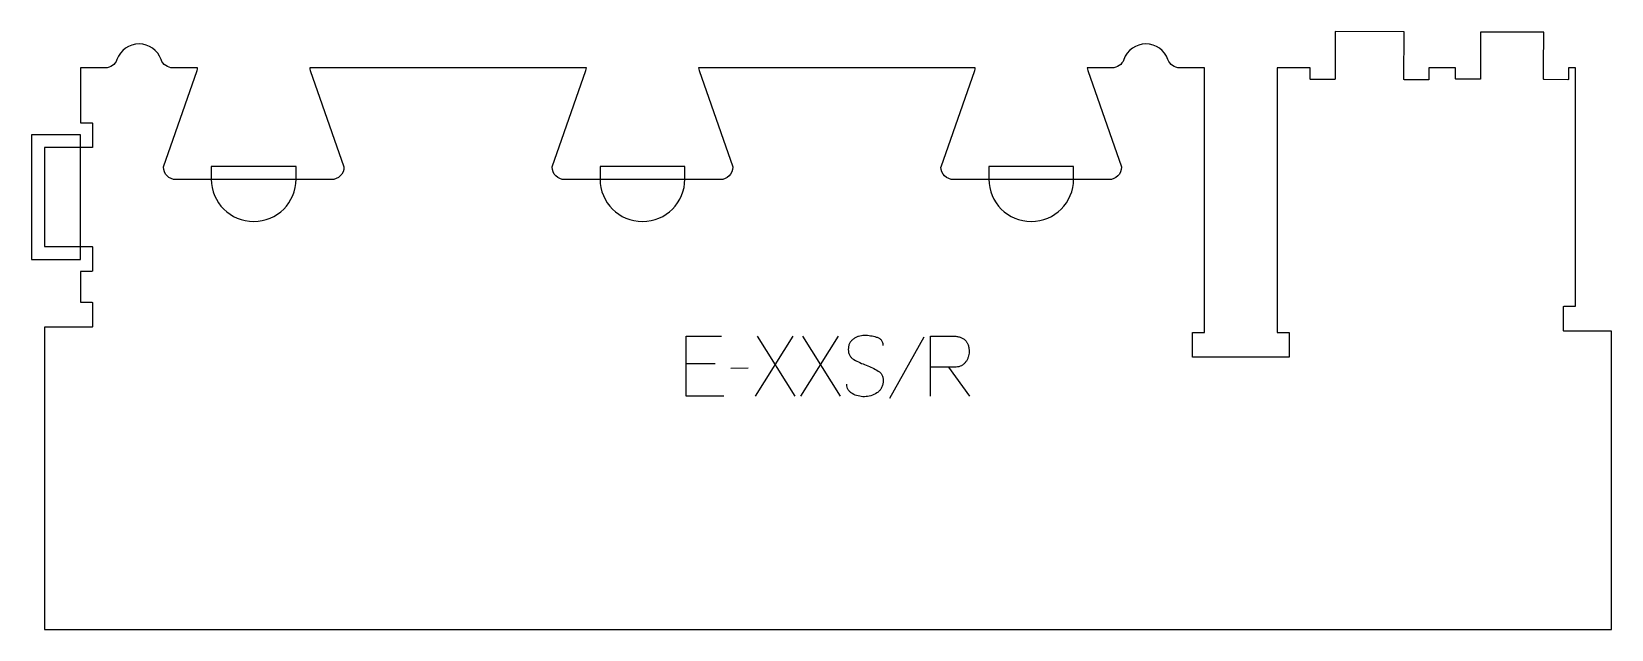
# Model space of a CAD drawing. Extents: x -6 to 786, y 0 to 300.
import ezdxf

# ---------------------------------------------------------------- set-up
doc = ezdxf.new("R2010")
doc.units = 0
for name, color, linetype in [('1_ANYTOOL_1MMDEEP_LABELS_S', 2, 'CONTINUOUS'), ('4_ANYTOOL_CUTTHROUGH_OUTSI', 5, 'CONTINUOUS'), ('5_ANYTOOL_HALF_MILL_9MM_IN', 3, 'CONTINUOUS')]:
    doc.layers.add(name, color=color, linetype=linetype)

msp = doc.modelspace()

# ---------------------------------------------------------------- linework, layer by layer
at = {"layer": '1_ANYTOOL_1MMDEEP_LABELS_S'}
for p, q in [((375.077811, 146.991733), (356.177811, 116.991733)), ((376.320668, 116.991733), (357.377811, 146.991733)), ((397.792096, 146.991733), (378.892096, 116.991733)), ((399.034954, 116.991733), (380.092096, 146.991733)), ((440.734954, 146.520304), (423.549239, 115.748875)), ((336.249239, 133.063161), (321.592096, 133.063161)), ((352.749239, 130.877447), (343.963525, 130.791733)), ((453.163525, 131.43459), (463.620668, 116.948875))]:
    msp.add_line(p, q, dxfattribs=at)
msp.add_lwpolyline([(340.534954, 116.991733), (321.592096, 116.991733), (321.592096, 146.991733), (339.420668, 146.991733)], dxfattribs=at)
for points in [[(420.420668, 142.406018, 0.071867), (420.227554, 143.742625, 0.100684), (419.601025, 144.923875, 0.047558), (419.126471, 145.400326, 0.038563), (418.576471, 145.789054, 0.037928), (417.879284, 146.136522, 0.026634), (417.142096, 146.391733, 0.028461), (414.118763, 147.077715, 0.041577), (411.034954, 147.33459, 0.036938), (409.532594, 147.22345, 0.041531), (408.067096, 146.879233, 0.041583), (406.68972, 146.302024, 0.038125), (405.420668, 145.513161, 0.057611), (404.350515, 144.521257, 0.065808), (403.556382, 143.300661, 0.06469), (403.078886, 141.841107, 0.046778), (402.934954, 140.306018, 0.052235), (403.097309, 138.756176, 0.075448), (403.642096, 137.306018, 0.076671), (404.558188, 136.132966, 0.061023), (405.763525, 135.248875, 0.021951), (408.792379, 133.72153, 0.018213), (411.934954, 132.441733, -0.02405), (415.036438, 131.136271, -0.02981), (417.977811, 129.506018, -0.068439), (419.119113, 128.540088, -0.079282), (419.927811, 127.288161, -0.076308), (420.35281, 125.709479, -0.047772), (420.377811, 124.063161, -0.046243), (420.084576, 122.382202, -0.06359), (419.434954, 120.811375, -0.064671), (418.46213, 119.527187, -0.057073), (417.206382, 118.513161, -0.067522), (414.238074, 117.150251, -0.070793), (411.013525, 116.648875, -0.064027), (407.87451, 117.011391, -0.070447), (404.949239, 118.191733, -0.054374), (403.790822, 119.041365, -0.074742), (402.892096, 120.152447, -0.075199), (402.369089, 121.458825, -0.057737), (402.206382, 122.863161)], [(444.163525, 116.991733), (444.163525, 146.991733), (455.520668, 146.991733, -0.030274), (457.286481, 146.884717, -0.049), (459.008168, 146.501554, -0.050774), (460.340691, 145.909098, -0.06445), (461.499239, 145.031018, -0.0646), (462.389151, 143.894987, -0.052254), (462.993882, 142.580125, -0.050381), (463.383018, 140.887577, -0.031337), (463.492096, 139.148875, -0.040022), (463.381936, 137.774819, -0.042626), (463.047454, 136.438161, -0.04247), (462.478769, 135.148441, -0.036572), (461.713525, 133.963161, -0.051097), (460.771747, 132.949206, -0.061981), (459.629596, 132.173875, -0.061813), (458.320594, 131.697376, -0.049309), (456.934954, 131.520304, -0.003273), (456.067303, 131.482613, -0.003121), (455.199239, 131.456018, -0.003882), (454.181458, 131.439099, -0.002215), (453.163525, 131.43459), (444.206382, 131.43459)]]:
    msp.add_lwpolyline(points, format="xyb", dxfattribs=at)
at = {"layer": '4_ANYTOOL_CUTTHROUGH_OUTSI'}
msp.add_lwpolyline([(618.000461, 281.5), (618.000915, 148.92004), (623.750916, 148.92004, -0.414214), (624.000916, 148.67004), (624.000916, 136.67004, -0.414214), (623.750916, 136.42004), (575.750916, 136.42004, -0.414214), (575.500916, 136.67004), (575.500916, 148.67004, -0.414214), (575.750916, 148.92004), (581.500916, 148.92004), (581.501294, 281.467644), (569.097129, 281.5, -0.317837), (563.204898, 285.666667, 0.707107), (541.048886, 285.666667, -0.317837), (535.156329, 281.5), (522.757433, 281.5, 0.06141), (522.992344, 280.10513), (539.887877, 231.832588, -0.084368), (539.901912, 231.75, -0.414214), (533.651912, 225.5), (455.651912, 225.5, -0.414214), (449.401912, 231.75, -0.084368), (449.415948, 231.832588), (466.315061, 280.116195, 0.0608), (466.546391, 281.5), (327.855521, 281.5, 0.06141), (328.090431, 280.10513), (344.985965, 231.832588, -0.084368), (345, 231.75, -0.414214), (338.75, 225.5), (260.75, 225.5, -0.414214), (254.5, 231.75, -0.084368), (254.514035, 231.832588), (271.413148, 280.116195, 0.0608), (271.644479, 281.5), (132.955521, 281.5, 0.06141), (133.190431, 280.10513), (150.085965, 231.832588, -0.084368), (150.1, 231.75, -0.414214), (143.85, 225.5), (65.85, 225.5, -0.414214), (59.6, 231.75, -0.084368), (59.614035, 231.832588), (76.513148, 280.116195, 0.0608), (76.744479, 281.5), (64.345563, 281.5, -0.317837), (58.453006, 285.666667, 0.707107), (36.296994, 285.666667, -0.317837), (30.404437, 281.5), (18, 281.5), (18, 254), (23.75, 254, -0.414214), (24, 253.75), (24, 241.75, -0.414214), (23.75, 241.5), (0, 241.5), (0, 192), (23.75, 192, -0.414214), (24, 191.75), (24, 179.75, -0.414214), (23.75, 179.5), (18.000014, 179.5), (18.000901, 164), (23.750916, 164, -0.414214), (24.000916, 163.75), (24.000916, 151.75, -0.414214), (23.750916, 151.5), (0.000916, 151.5), (0.000916, 0), (785.500916, 0), (785.500916, 149.500007), (761.750916, 149.500007, -0.414214), (761.500916, 149.750007), (761.500916, 161.750007, -0.414214), (761.750916, 162.000007), (767.500916, 162.000007), (767.500916, 281.5), (764.000416, 281.5), (763.985424, 275.825006, -0.414204), (763.734772, 275.575668), (751.734813, 275.60697, -0.414214), (751.485466, 275.857621), (751.501117, 281.857599), (751.546581, 299.374735), (719.957632, 299.374735), (719.91232, 281.749338), (719.896668, 276.012797, -0.414178), (719.646017, 275.76348), (707.646058, 275.794781, -0.414253), (707.396711, 276.045466), (707.411674, 281.5), (694.000832, 281.5), (693.985832, 275.749368, -0.414214), (693.735181, 275.500021), (681.735221, 275.531323, -0.414214), (681.485874, 275.781975), (681.547827, 299.532359), (647.048027, 299.686633), (646.986077, 275.93718, -0.414214), (646.735426, 275.687833), (634.735466, 275.719135, -0.414214), (634.486119, 275.969786), (634.500545, 281.5)], format="xyb", close=True, dxfattribs=at)
at = {"layer": '5_ANYTOOL_HALF_MILL_9MM_IN'}
msp.add_lwpolyline([(18, 191.5), (18, 242), (18, 248), (-0.24, 248), (-6.5, 248), (-6.5, 185.5), (-0.24, 185.5), (18, 185.5)], close=True, dxfattribs=at)
for points in [[(83.6, 225.75, 1), (126.1, 225.75), (126.1, 232), (83.6, 232)], [(278.5, 225.75, 1), (321, 225.75), (321, 232), (278.5, 232)], [(473.401912, 225.75, 1), (515.901912, 225.75), (515.901912, 232), (473.401912, 232)]]:
    msp.add_lwpolyline(points, format="xyb", close=True, dxfattribs=at)

doc.saveas('drawing.dxf')
